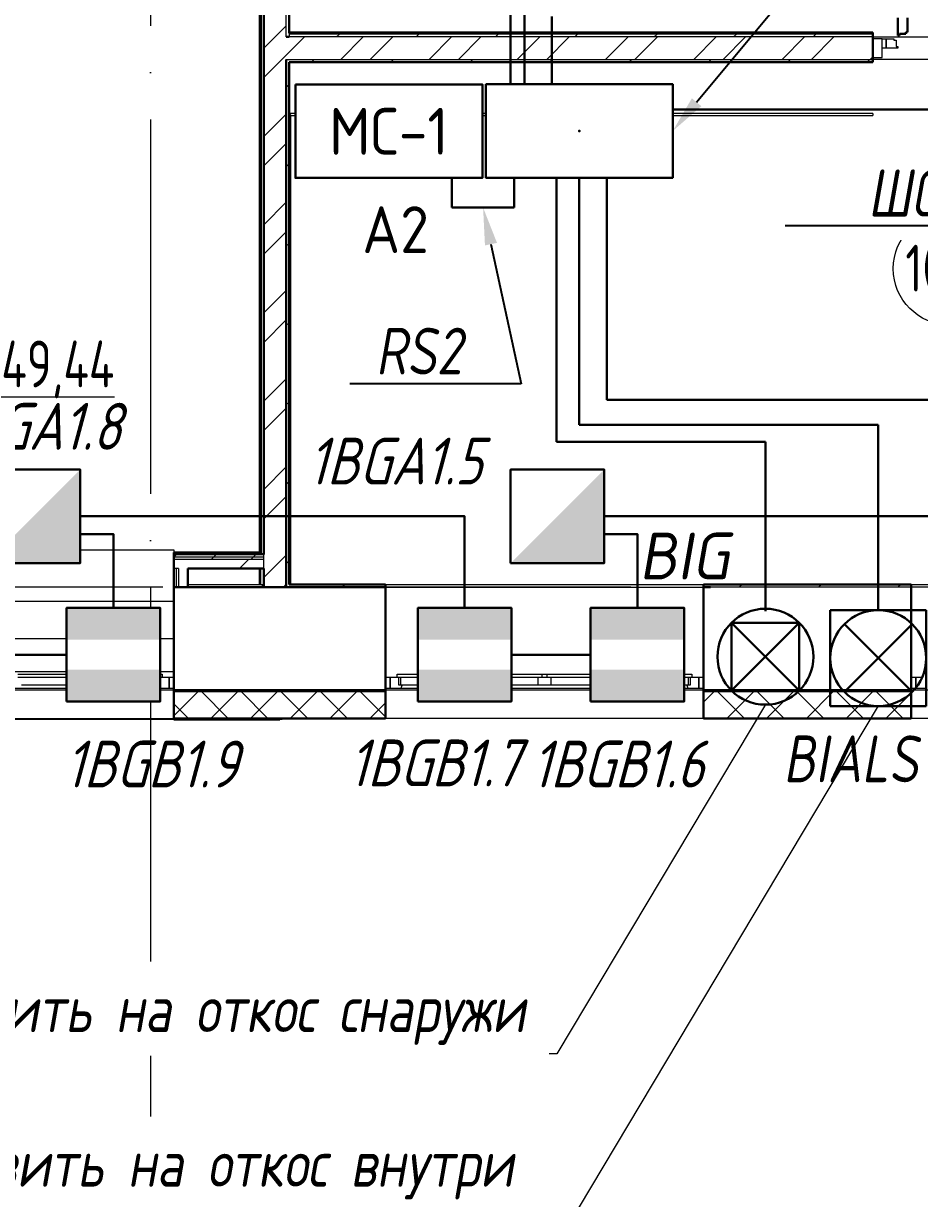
# Model space of a CAD drawing. Header units: millimetres. Extents: x -259793 to 1187961, y -549744 to 43070.
# Drawn here: x -41335 to -36547, y -23410 to -17132 of the extents above; entities that cross this region are included whole.
import ezdxf
from ezdxf import colors
from ezdxf.entities.mleader import LeaderData, LeaderLine
from ezdxf.enums import TextEntityAlignment as Align
from ezdxf.math import Vec2, Vec3

# ---------------------------------------------------------------- set-up
doc = ezdxf.new("R2010")
doc.units = ezdxf.units.MM
doc.linetypes.add('ADSK_Линия сетки', pattern=[25, 20, -2.5, 0, -2.5])
doc.linetypes.add('штриховаяX2', pattern=[1.5, 1, -0.5])
for name, color, linetype, lineweight in [('_ Окна', 7, 'Continuous', 9), ('RC-Выноски', 7, 'Continuous', 0), ('RC-Извещатели_охранные', 5, 'Continuous', 30), ('RC-Линии_связи-Адресные', 5, 'Continuous', 30), ('RC-Линии_связи-Шлейфы_сигнальные', 5, 'штриховаяX2', 30), ('RC-Оповещение_световое', 7, 'Continuous', 30), ('RC-Прочее_оборудование', 5, 'Continuous', 30), ('Витраж', 7, 'Continuous', 9), ('Двери', 252, 'Continuous', 9), ('лс', 5, 'Continuous', 30), ('Марки помещений', 252, 'Continuous', 20), ('Ограждение', 252, 'Continuous', 9), ('Окна', 252, 'Continuous', 9), ('Оси', 252, 'Continuous', 9), ('Стены внутренние', 7, 'Continuous', 18), ('Стены наружные', 7, 'Continuous', 18), ('Стены штриховка', 7, 'Continuous', 9)]:
    doc.layers.add(name, color=color, linetype=linetype, lineweight=lineweight)
doc.layers.add('RC-Позиционные_обозначения', color=7, linetype='Continuous')
doc.layers.add('флажки', color=7, linetype='Continuous')
doc.layers.add('Двери открывание', color=7, linetype='Continuous', lineweight=9, true_color=0xc0c0c0)
doc.styles.add('GOST Common_3', font='', dxfattribs={"height": 3.5})
doc.styles.add('ISOCPEUR', font='isocpeur.ttf', dxfattribs={"width": 0.9, "height": 350})
doc.styles.add('RubezhCAD', font='', dxfattribs={"oblique": 10})
doc.styles.get("Standard").update_dxf_attribs({"font": ''})
doc.styles.get('GOST Common_3').set_extended_font_data('GOST 2.304 type A')
doc.styles.get('RubezhCAD').set_extended_font_data('GOST type A')
doc.styles.get('Standard').set_extended_font_data('GOST type B')

# ---------------------------------------------------------------- blocks, each defined once
blk = doc.blocks.new('RC-UGO-IOZ-02')
at = {"layer": 'RC-Извещатели_охранные'}
blk.add_attdef('PSTN', text='', height=2.5, dxfattribs=at).set_placement((0.977, 2.603), align=Align.BOTTOM_LEFT)
blk.add_wipeout([(2.5, -2.5), (2.5, 2.5), (-2.5, 2.5), (-2.5, -2.5)]).dxf.layer = 'RC-Извещатели_охранные'
blk.add_wipeout([(-2.5, -2.5), (-2.5, 2.5), (2.5, 2.5), (2.5, -2.5)]).dxf.layer = 'RC-Извещатели_охранные'
h = blk.add_hatch(color=256, dxfattribs=at)
h.dxf.hatch_style = 1
h.paths.add_polyline_path([(2.5, -2.5), (2.5, 2.5), (0, 0), (-2.5, -2.5)])
blk.add_lwpolyline([(-2.5, -2.5), (2.5, -2.5), (2.5, 2.5), (-2.5, 2.5)], close=True, dxfattribs=at)
blk = doc.blocks.new('RC-UGO-IOM-02')
at = {"layer": 'RC-Извещатели_охранные'}
blk.add_point((0, 0), dxfattribs=at)
blk.add_attdef('PSTN', text='', height=2.5, dxfattribs=at).set_placement((0.977, 2.603), align=Align.BOTTOM_LEFT)
blk.add_wipeout([(2.5, -2.5), (2.5, 2.5), (-2.5, 2.5), (-2.5, -2.5)]).dxf.layer = 'RC-Извещатели_охранные'
blk.add_wipeout([(-2.5, -2.5), (-2.5, 2.5), (2.5, 2.5), (2.5, -2.5)]).dxf.layer = 'RC-Извещатели_охранные'
h = blk.add_hatch(color=256, dxfattribs=at)
h.dxf.hatch_style = 1
h.paths.add_polyline_path([(2.5, 0.8), (2.5, 2.506), (-2.5, 2.499), (-2.5, 0.8)])
h = blk.add_hatch(color=256, dxfattribs=at)
h.dxf.hatch_style = 1
h.paths.add_polyline_path([(2.5, -2.5), (2.5, -0.794), (-2.5, -0.801), (-2.5, -2.5)])
blk.add_lwpolyline([(-2.5, -2.5), (2.5, -2.5), (2.5, 2.5), (-2.5, 2.5)], close=True, dxfattribs=at)
blk = doc.blocks.new('RC-UGO-UNIT-01')
blk.add_wipeout([(4.993, -2.499), (4.993, 2.499), (-4.987, 2.499), (-4.993, -2.499)])
blk.add_wipeout([(-4.993, -2.499), (-4.993, 2.499), (4.993, 2.499), (4.993, -2.499)])
blk.add_lwpolyline([(-4.993, 2.499), (4.993, 2.499), (4.993, -2.499), (-4.993, -2.499), (-4.993, 2.499)], close=True)
blk.add_lwpolyline([(-4.993, 2.499), (-4.987, 2.499)])
blk.add_lwpolyline([(-4.993, 2.499), (-4.987, 2.499)])
blk.add_point((0, 0))
blk = doc.blocks.new('RC-UGO-OS-10')
at = {"layer": 'RC-Оповещение_световое', "color": 3, "transparency": 33554687}
for p, q in [((-2.562, 2.562), (2.561, 2.562)), ((-2.562, 2.562), (-2.562, -2.562)), ((2.561, 2.562), (2.561, -2.562)), ((-1.812, 1.812), (1.811, -1.812)), ((-1.812, -1.812), (1.811, 1.811)), ((-2.562, -2.562), (2.561, -2.562))]:
    blk.add_line(p, q, dxfattribs=at)
blk.add_circle((0, 0), 2.562, dxfattribs=at)
at = {"layer": 'RC-Оповещение_световое', "transparency": 33554687}
blk.add_attdef('PSTN', text='', height=2.5, dxfattribs=at).set_placement((0.862, 2.394), align=Align.BOTTOM_LEFT)
blk = doc.blocks.new('биг-09')
at = {"layer": 'RC-Оповещение_световое', "color": 1, "transparency": 33554687}
for p, q in [((-181.2, -181.2), (181.1, 181.1)), ((-181.1, 181.2), (181.1, -181.2))]:
    blk.add_line(p, q, dxfattribs=at)
blk.add_lwpolyline([(-181.1, 181.2), (181.1, 181.2), (181.1, -181.2), (-181.1, -181.2)], close=True, dxfattribs=at)
blk.add_circle((0, 0), 256.2, dxfattribs=at)
blk = doc.blocks.new('1 этаж')
at = {"layer": 'Ограждение', "true_color": 0x636466}
h = blk.add_hatch(dxfattribs=at)
h.set_pattern_fill('FP_25', color=251, style=0, pattern_type=2)
h.set_pattern_definition([(0, (-32119.8, 96), (0, 600), []), (90, (-32119.8, 96), (-600, 4e-14), [])])
h.paths.add_polyline_path([(-39500.4, -17183.7), (-36795.8, -17183.7), (-36795.8, -17178.7), (-39915.8, -17178.7), (-39915.8, -17183.7), (-39910.8, -17183.7)])
at = {"layer": 'Стены наружные', "lineweight": 9, "true_color": 0x636466}
h = blk.add_hatch(dxfattribs=at)
h.set_pattern_fill('FP_41', color=251, style=0, pattern_type=2)
h.set_pattern_definition([(180, (-32119.82, 96), (-1e-14, -100), [])])
h.paths.add_polyline_path([(-66005.8, -20703.7), (-64730.8, -20703.7), (-64730.8, -20693.7), (-66005.8, -20693.7)])
h.paths.add_polyline_path([(2117.4, -20703.7), (2694.2, -20703.7), (2694.2, -20693.7), (1409.2, -20693.7), (1409.2, -20703.7)])
h.paths.add_polyline_path([(-63030.8, -20703.7), (-61880.8, -20703.7), (-61880.8, -20693.7), (-63030.8, -20693.7)])
h.paths.add_polyline_path([(-752.8, -20703.7), (-290.8, -20703.7), (-290.8, -20693.7), (-1390.8, -20693.7), (-1390.8, -20703.7)])
h.paths.add_polyline_path([(-60180.8, -20703.7), (-59050.8, -20703.7), (-59050.8, -20693.7), (-60180.8, -20693.7)])
h.paths.add_polyline_path([(-3623, -20703.7), (-3090.8, -20703.7), (-3090.8, -20693.7), (-4165.8, -20693.7), (-4165.8, -20703.7)])
h.paths.add_polyline_path([(-57350.8, -20703.7), (-56240.8, -20703.7), (-56240.8, -20693.7), (-57350.8, -20693.7)])
h.paths.add_polyline_path([(-5865.8, -20703.7), (-5865.8, -20693.7), (-6960.8, -20693.7), (-6960.8, -20703.7), (-6493.2, -20703.7)])
h.paths.add_polyline_path([(-54540.8, -20703.7), (-53450.8, -20703.7), (-53450.8, -20693.7), (-54540.8, -20693.7)])
h.paths.add_polyline_path([(-8660.8, -20703.7), (-8660.8, -20693.7), (-9765.8, -20693.7), (-9765.8, -20703.7), (-9363.4, -20703.7)])
h.paths.add_polyline_path([(-51750.8, -20703.7), (-50620.8, -20703.7), (-50620.8, -20693.7), (-51750.8, -20693.7)])
h.paths.add_polyline_path([(-11516, -20703.7), (-11465.8, -20703.7), (-11465.8, -20693.7), (-12545.8, -20693.7), (-12545.8, -20703.7), (-12233.6, -20703.7)])
h.paths.add_polyline_path([(-48920.8, -20703.7), (-47800.8, -20703.7), (-47800.8, -20693.7), (-48920.8, -20693.7)])
h.paths.add_polyline_path([(-14245.8, -20703.7), (-14245.8, -20693.7), (-15320.8, -20693.7), (-15320.8, -20703.7), (-14386.2, -20703.7)])
h.paths.add_polyline_path([(-46100.8, -20703.7), (-45030.8, -20703.7), (-45030.8, -20693.7), (-46100.8, -20693.7)])
h.paths.add_polyline_path([(-17256.4, -20703.7), (-17020.8, -20703.7), (-17020.8, -20693.7), (-18120.8, -20693.7), (-18120.8, -20703.7), (-17974, -20703.7)])
h.paths.add_polyline_path([(-43330.8, -20703.7), (-42230.8, -20703.7), (-42230.8, -20693.7), (-43330.8, -20693.7)])
h.paths.add_polyline_path([(-19820.8, -20703.7), (-19820.8, -20693.7), (-20920.8, -20693.7), (-20920.8, -20703.7), (-20126.6, -20703.7)])
h.paths.add_polyline_path([(-40530.8, -20703.7), (-39400.8, -20703.7), (-39400.8, -20693.7), (-40530.8, -20693.7)])
h.paths.add_polyline_path([(-22620.8, -20703.7), (-22620.8, -20693.7), (-23700.8, -20693.7), (-23700.8, -20703.7), (-22996.8, -20703.7)])
h.paths.add_polyline_path([(-25867, -20703.7), (-25400.8, -20703.7), (-25400.8, -20693.7), (-26500.8, -20693.7), (-26500.8, -20703.7), (-26498.8, -20703.7)])
h.paths.add_polyline_path([(-37700.8, -20703.7), (-36590.8, -20703.7), (-36590.8, -20693.7), (-37700.8, -20693.7)])
h.paths.add_polyline_path([(-28202.8, -20703.7), (-28200.8, -20703.7), (-28200.8, -20693.7), (-29240.8, -20693.7), (-29239.8, -20703.7), (-28378.4, -20703.7)])
h.paths.add_polyline_path([(-34890.8, -20703.7), (-33780.8, -20703.7), (-33780.8, -20693.7), (-34890.8, -20693.7)])
h.paths.add_polyline_path([(-30940.8, -20703.7), (-30940.8, -20693.7), (-32080.8, -20693.7), (-32079.8, -20703.7), (-31090.8, -20703.7)])
at = {"layer": '_ Окна', "color": 251, "lineweight": 18, "true_color": 0x636466}
for p, q in [((-40601.8, -20625.7), (-40601.8, -20666.7)), ((-40555.8, -20625.7), (-40593.8, -20625.7)), ((-40555.8, -20683.7), (-40555.8, -20625.7)), ((-39337.8, -20625.7), (-39375.8, -20625.7)), ((-39375.8, -20625.7), (-39375.8, -20683.7)), ((-39329.8, -20666.7), (-39329.8, -20625.7)), ((-37771.8, -20625.7), (-37771.8, -20666.7)), ((-37725.8, -20625.7), (-37763.8, -20625.7)), ((-37725.8, -20683.7), (-37725.8, -20625.7)), ((-36527.8, -20625.7), (-36565.8, -20625.7)), ((-36565.8, -20625.7), (-36565.8, -20683.7)), ((-40619.8, -20666.7), (-40615.2, -20683.7)), ((-40615.2, -20683.7), (-40555.8, -20683.7)), ((-40601.8, -20666.7), (-40613.8, -20666.7)), ((-39375.8, -20683.7), (-39316.4, -20683.7)), ((-39317.8, -20666.7), (-39329.8, -20666.7)), ((-39316.4, -20683.7), (-39311.8, -20666.7)), ((-37789.8, -20666.7), (-37785.2, -20683.7)), ((-37785.2, -20683.7), (-37725.8, -20683.7)), ((-37771.8, -20666.7), (-37783.8, -20666.7)), ((-36565.8, -20683.7), (-36506.4, -20683.7))]:
    blk.add_line(p, q, dxfattribs=at)
at = {"layer": '_ Окна', "color": 251, "true_color": 0x636466}
for p, q in [((-40530.8, -20625.7), (-40555.8, -20625.7)), ((-40555.8, -20625.7), (-40555.8, -20683.7)), ((-39375.8, -20625.7), (-39400.8, -20625.7)), ((-39375.8, -20683.7), (-39375.8, -20625.7)), ((-37700.8, -20625.7), (-37725.8, -20625.7)), ((-37725.8, -20625.7), (-37725.8, -20683.7)), ((-36565.8, -20625.7), (-36590.8, -20625.7)), ((-36565.8, -20683.7), (-36565.8, -20625.7)), ((-40555.8, -20683.7), (-40530.8, -20683.7)), ((-39400.8, -20683.7), (-39375.8, -20683.7)), ((-37725.8, -20683.7), (-37700.8, -20683.7)), ((-36590.8, -20683.7), (-36565.8, -20683.7))]:
    blk.add_line(p, q, dxfattribs=at)
at = {"layer": 'Витраж', "color": 251, "lineweight": 18, "true_color": 0x636466, "extrusion": (0, 0, -1)}
for p, q in [((-36745.8, -17213.7), (-36795.8, -17213.7)), ((-36795.8, -17213.7), (-36795.8, -17313.7)), ((-36745.8, -17313.7), (-36745.8, -17263.7)), ((-36795.8, -17313.7), (-36745.8, -17313.7))]:
    blk.add_line(p, q, dxfattribs=at)
at = {"layer": 'Двери', "color": 251, "lineweight": 30, "true_color": 0x636466}
for p, q in [((-36661.8, -17195.7), (-36661.8, -17101.7)), ((-36611.8, -17101.7), (-36611.8, -17177.7)), ((-36653.8, -17195.7), (-36661.8, -17195.7)), ((-36653.8, -17186.7), (-36653.8, -17195.7)), ((-36619.8, -17186.7), (-36653.8, -17186.7)), ((-36619.8, -17177.7), (-36619.8, -17186.7)), ((-36611.8, -17177.7), (-36619.8, -17177.7))]:
    blk.add_line(p, q, dxfattribs=at)
at = {"layer": 'Двери', "color": 251, "true_color": 0x636466}
for p, q in [((-36745.8, -17213.7), (-36725.8, -17213.7)), ((-36745.8, -17263.7), (-36745.8, -17213.7)), ((-36725.8, -17263.7), (-36745.8, -17263.7)), ((-36725.8, -17213.7), (-36725.8, -17263.7)), ((-36725.8, -17213.7), (-36684.8, -17213.7)), ((-36725.8, -17263.7), (-36725.8, -17213.7)), ((-36661.8, -17263.7), (-36725.8, -17263.7)), ((-36684.8, -17213.7), (-36684.8, -17221.7)), ((-36684.8, -17221.7), (-36670.8, -17221.7)), ((-36670.8, -17221.7), (-36670.8, -17255.7)), ((-36670.8, -17255.7), (-36661.8, -17255.7)), ((-36661.8, -17255.7), (-36661.8, -17263.7))]:
    blk.add_line(p, q, dxfattribs=at)
at = {"layer": 'Двери открывание', "color": 251, "true_color": 0x636466}
blk.add_arc((-36679.8, -17195.7), 998, 0, 88.96655, dxfattribs=at)
at = {"layer": 'Марки помещений', "color": 251, "true_color": 0x636466}
blk.add_circle((-36387.1, -18441.9), 300, dxfattribs=at)
at = {"layer": 'Ограждение', "color": 251, "true_color": 0x636466}
for p, q in [((-40075.8, -15478.7), (-40075.8, -19958.8)), ((-36795.8, -17178.7), (-39915.8, -17178.7)), ((-36795.8, -17178.7), (-36795.8, -17183.7)), ((-36795.8, -17613.7), (-39915.8, -17613.7)), ((-39915.8, -17613.7), (-39905.8, -17623.7)), ((-39905.8, -17623.7), (-36795.8, -17623.7)), ((-39905.8, -20128.7), (-39905.8, -17623.7)), ((-36795.8, -17613.7), (-36795.8, -17623.7)), ((-42230.8, -19943.7), (-40530.8, -19943.7)), ((-40530.8, -19943.7), (-40530.8, -19958.7)), ((-40075.8, -20043.7), (-40075.8, -20128.7)), ((-40065.8, -20128.7), (-40065.8, -20043.7)), ((-42230.8, -20218.7), (-40530.8, -20218.7)), ((-42230.8, -20418.7), (-40530.8, -20418.7)), ((-42230.8, -20593.7), (-40530.8, -20593.7))]:
    blk.add_line(p, q, dxfattribs=at)
at = {"layer": 'Окна', "color": 251, "true_color": 0x636466}
for p, q in [((-41365.8, -20608.7), (-40593.8, -20608.7)), ((-40593.8, -20625.7), (-41365.8, -20625.7)), ((-40613.8, -20625.7), (-40613.8, -20666.7)), ((-40593.8, -20608.7), (-40593.8, -20625.7)), ((-39337.8, -20608.7), (-38565.8, -20608.7)), ((-39337.8, -20625.7), (-39337.8, -20608.7)), ((-38565.8, -20625.7), (-39337.8, -20625.7)), ((-39317.8, -20666.7), (-39317.8, -20625.7)), ((-38585.8, -20625.7), (-38585.8, -20666.7)), ((-38565.8, -20608.7), (-38535.8, -20608.7)), ((-38565.8, -20608.7), (-38565.8, -20625.7)), ((-38535.8, -20625.7), (-38565.8, -20625.7)), ((-38535.8, -20608.7), (-37763.8, -20608.7)), ((-38535.8, -20625.7), (-38535.8, -20608.7)), ((-37763.8, -20625.7), (-38535.8, -20625.7)), ((-38515.8, -20666.7), (-38515.8, -20625.7)), ((-37783.8, -20625.7), (-37783.8, -20666.7)), ((-37763.8, -20608.7), (-37763.8, -20625.7)), ((-42146.4, -20683.7), (-40615.2, -20683.7)), ((-40613.8, -20666.7), (-41345.8, -20666.7)), ((-38585.8, -20666.7), (-39317.8, -20666.7)), ((-39316.4, -20683.7), (-37785.2, -20683.7)), ((-38515.8, -20666.7), (-38585.8, -20666.7)), ((-37783.8, -20666.7), (-38515.8, -20666.7))]:
    blk.add_line(p, q, dxfattribs=at)
at = {"layer": 'Оси', "color": 251, "linetype": 'ADSK_Линия сетки', "ltscale": 100, "true_color": 0x636466}
for p, q in [((-40655.8, -2643.7), (-40655.8, -33769.9)), ((4411.5, -20143.7), (-72528.1, -20143.7))]:
    blk.add_line(p, q, dxfattribs=at)
at = {"layer": 'Стены внутренние', "color": 251, "lineweight": 30, "true_color": 0x636466}
for p, q in [((-40530.8, -20143.7), (-40530.8, -20693.7)), ((-40050.8, -20143.7), (-40455.8, -20143.7)), ((-39400.8, -20693.7), (-39400.8, -20143.7)), ((-37663.3, -20143.7), (-37700.8, -20143.7)), ((-37700.8, -20143.7), (-37700.8, -20693.7)), ((-36590.8, -20693.7), (-36590.8, -20143.7)), ((-40530.8, -20693.7), (-39400.8, -20693.7)), ((-40530.8, -20703.7), (-40530.8, -20845.7)), ((-39400.8, -20845.7), (-39400.8, -20703.7)), ((-37700.8, -20693.7), (-36590.8, -20693.7)), ((-37700.8, -20703.7), (-37700.8, -20845.7)), ((-36590.8, -20845.7), (-36590.8, -20703.7)), ((-40530.8, -20845.7), (-39400.8, -20845.7)), ((-37700.8, -20845.7), (-36590.8, -20845.7))]:
    blk.add_line(p, q, dxfattribs=at)
at = {"layer": 'Стены внутренние', "color": 251, "true_color": 0x636466}
for p, q in [((-39400.8, -20143.7), (-37700.8, -20143.7)), ((-36590.8, -20143.7), (-37663.3, -20143.7)), ((-40530.8, -20693.7), (-42230.8, -20693.7)), ((-37700.8, -20693.7), (-39400.8, -20693.7)), ((-34890.8, -20693.7), (-36590.8, -20693.7)), ((-37700.8, -20845.7), (-39400.8, -20845.7)), ((-34890.8, -20845.7), (-36590.8, -20845.7))]:
    blk.add_line(p, q, dxfattribs=at)
at = {"layer": 'Стены внутренние', "color": 251, "linetype": 'Continuous', "lineweight": 9, "true_color": 0x636466}
for p, q in [((-40528.8, -20828.8), (-40403.8, -20703.7)), ((-40242.2, -20843.7), (-40382.2, -20703.7)), ((-40331.6, -20843.7), (-40191.6, -20703.7)), ((-40030.1, -20843.7), (-40170.1, -20703.7)), ((-40119.5, -20843.7), (-39979.5, -20703.7)), ((-39817.9, -20843.7), (-39957.9, -20703.7)), ((-39907.4, -20843.7), (-39767.4, -20703.7)), ((-39605.8, -20843.7), (-39745.8, -20703.7)), ((-39695.2, -20843.7), (-39555.2, -20703.7)), ((-39402.8, -20834.6), (-39533.7, -20703.7)), ((-37700.8, -20758.5), (-37646, -20703.7)), ((-37484.5, -20843.7), (-37624.5, -20703.7)), ((-37573.9, -20843.7), (-37433.9, -20703.7)), ((-37272.3, -20843.7), (-37412.3, -20703.7)), ((-37361.8, -20843.7), (-37221.8, -20703.7)), ((-37060.2, -20843.7), (-37200.2, -20703.7)), ((-37149.7, -20843.7), (-37009.7, -20703.7)), ((-36848.1, -20843.7), (-36988.1, -20703.7)), ((-36937.5, -20843.7), (-36797.5, -20703.7)), ((-36635.9, -20843.7), (-36775.9, -20703.7)), ((-36725.4, -20843.7), (-36592.8, -20711.1)), ((-40454.3, -20843.7), (-40530.8, -20767.2)), ((-39483.1, -20843.7), (-39400.8, -20761.4)), ((-40530.8, -20833.6), (-40528.8, -20833.6)), ((-40495.3, -20845.7), (-40496.4, -20843.7)), ((-39908.7, -20845.7), (-39909.8, -20843.7)), ((-37696.6, -20843.7), (-37700.8, -20839.5)), ((-37093.1, -20845.7), (-37094.2, -20843.7))]:
    blk.add_line(p, q, dxfattribs=at)
at = {"layer": 'Стены наружные', "color": 251, "lineweight": 30, "true_color": 0x636466}
for p, q in [((-39915.8, -17183.7), (-39915.8, -13823.7)), ((-40050.8, -14513.7), (-40050.8, -19968.7)), ((-40070.8, -15203.7), (-40070.8, -19958.7)), ((-40065.8, -15203.7), (-40065.8, -19963.7)), ((-36795.8, -17183.7), (-39915.8, -17183.7)), ((-36795.8, -17338.7), (-36795.8, -17183.7)), ((-39915.8, -17203.7), (-39930.8, -17203.7)), ((-39930.8, -20143.7), (-39930.8, -17323.7)), ((-39915.8, -17338.7), (-36795.8, -17338.7)), ((-39915.8, -20128.7), (-39915.8, -17338.7)), ((-40530.8, -19958.7), (-40530.8, -20143.7)), ((-40070.8, -19958.7), (-40530.8, -19958.7)), ((-40455.8, -20043.7), (-40050.8, -20043.7)), ((-40455.8, -20143.7), (-40455.8, -20043.7)), ((-40050.8, -20043.7), (-40050.8, -20143.7)), ((-40530.8, -20143.7), (-40455.8, -20143.7)), ((-40050.8, -20143.7), (-39400.8, -20143.7)), ((-39400.8, -20128.7), (-39915.8, -20128.7)), ((-39400.8, -20143.7), (-39400.8, -20128.7)), ((-36590.8, -20128.7), (-37700.8, -20128.7)), ((-37700.8, -20128.7), (-37700.8, -20143.7)), ((-36590.8, -20143.7), (-36590.8, -20128.7)), ((-39400.8, -20693.7), (-40530.8, -20693.7)), ((-40530.8, -20693.7), (-40530.8, -20703.7)), ((-39400.8, -20703.7), (-39400.8, -20693.7)), ((-36590.8, -20693.7), (-37700.8, -20693.7)), ((-37700.8, -20693.7), (-37700.8, -20703.7)), ((-36590.8, -20703.7), (-36590.8, -20693.7)), ((-40530.8, -20845.7), (-40530.8, -20850.7)), ((-40530.8, -20850.7), (-39965.8, -20850.7)), ((-39965.8, -20850.7), (-39965.8, -20845.7))]:
    blk.add_line(p, q, dxfattribs=at)
at = {"layer": 'Стены наружные', "color": 251, "linetype": 'Continuous', "lineweight": 9, "true_color": 0x636466}
for p, q in [((-40070.8, -17188.8), (-40065.8, -17183.8)), ((-40050.3, -17263.7), (-39930.8, -17144.2)), ((-39858.6, -17188.7), (-39853.6, -17183.7)), ((-39787.9, -17188.7), (-39782.9, -17183.7)), ((-39717.2, -17188.7), (-39712.2, -17183.7)), ((-39661.5, -17203.7), (-39646.5, -17188.7)), ((-39646.5, -17188.7), (-39641.5, -17183.7)), ((-39575.8, -17188.7), (-39570.8, -17183.7)), ((-39505.1, -17188.7), (-39500.1, -17183.7)), ((-39434.3, -17188.7), (-39429.3, -17183.7)), ((-39363.6, -17188.7), (-39358.6, -17183.7)), ((-39292.9, -17188.7), (-39287.9, -17183.7)), ((-39237.2, -17203.7), (-39222.2, -17188.7)), ((-39222.2, -17188.7), (-39217.2, -17183.7)), ((-39151.5, -17188.7), (-39146.5, -17183.7)), ((-39080.8, -17188.7), (-39075.8, -17183.7)), ((-39010.1, -17188.7), (-39005.1, -17183.7)), ((-38939.4, -17188.7), (-38934.4, -17183.7)), ((-38868.7, -17188.7), (-38863.7, -17183.7)), ((-38813, -17203.7), (-38798, -17188.7)), ((-38798, -17188.7), (-38793, -17183.7)), ((-38727.2, -17188.7), (-38722.2, -17183.7)), ((-38656.5, -17188.7), (-38651.5, -17183.7)), ((-38585.8, -17188.7), (-38580.8, -17183.7)), ((-38515.1, -17188.7), (-38510.1, -17183.7)), ((-38444.4, -17188.7), (-38439.4, -17183.7)), ((-38388.7, -17203.7), (-38373.7, -17188.7)), ((-38373.7, -17188.7), (-38368.7, -17183.7)), ((-38303, -17188.7), (-38298, -17183.7)), ((-38232.3, -17188.7), (-38227.3, -17183.7)), ((-38161.6, -17188.7), (-38156.6, -17183.7)), ((-38090.8, -17188.7), (-38085.8, -17183.7)), ((-38020.1, -17188.7), (-38015.1, -17183.7)), ((-37964.4, -17203.7), (-37949.4, -17188.7)), ((-37949.4, -17188.7), (-37944.4, -17183.7)), ((-37878.7, -17188.7), (-37873.7, -17183.7)), ((-37808, -17188.7), (-37803, -17183.7)), ((-37737.3, -17188.7), (-37732.3, -17183.7)), ((-37666.6, -17188.7), (-37661.6, -17183.7)), ((-37595.9, -17188.7), (-37590.9, -17183.7)), ((-37540.2, -17203.7), (-37525.2, -17188.7)), ((-37525.2, -17188.7), (-37520.2, -17183.7)), ((-37454.5, -17188.7), (-37449.5, -17183.7)), ((-37383.7, -17188.7), (-37378.7, -17183.7)), ((-37313, -17188.7), (-37308, -17183.7)), ((-37242.3, -17188.7), (-37237.3, -17183.7)), ((-37171.6, -17188.7), (-37166.6, -17183.7)), ((-37115.9, -17203.7), (-37100.9, -17188.7)), ((-37100.9, -17188.7), (-37095.9, -17183.7)), ((-37030.2, -17188.7), (-37025.2, -17183.7)), ((-36959.5, -17188.7), (-36954.5, -17183.7)), ((-36888.8, -17188.7), (-36883.8, -17183.7)), ((-36818.1, -17188.7), (-36813.1, -17183.7)), ((-40070.8, -17259.5), (-40065.8, -17254.5)), ((-40050.8, -17264.2), (-40050.3, -17263.7)), ((-39930.8, -17301.4), (-39833.1, -17203.7)), ((-39638.8, -17323.7), (-39518.8, -17203.7)), ((-39481.7, -17323.7), (-39361.7, -17203.7)), ((-39167.4, -17323.7), (-39047.4, -17203.7)), ((-39010.2, -17323.7), (-38890.2, -17203.7)), ((-38695.9, -17323.7), (-38575.9, -17203.7)), ((-38538.7, -17323.7), (-38418.7, -17203.7)), ((-38224.4, -17323.7), (-38104.4, -17203.7)), ((-38067.3, -17323.7), (-37947.3, -17203.7)), ((-37753, -17323.7), (-37633, -17203.7)), ((-37595.8, -17323.7), (-37475.8, -17203.7)), ((-37281.5, -17323.7), (-37161.5, -17203.7)), ((-37124.4, -17323.7), (-37004.4, -17203.7)), ((-40070.8, -17330.2), (-40065.8, -17325.2)), ((-40050.8, -17421.4), (-39930.8, -17301.4)), ((-39796.5, -17338.7), (-39781.5, -17323.7)), ((-39372.2, -17338.7), (-39357.2, -17323.7)), ((-38948, -17338.7), (-38933, -17323.7)), ((-38523.7, -17338.7), (-38508.7, -17323.7)), ((-38099.4, -17338.7), (-38084.4, -17323.7)), ((-37675.2, -17338.7), (-37660.2, -17323.7)), ((-37250.9, -17338.7), (-37235.9, -17323.7)), ((-36826.6, -17338.7), (-36811.6, -17323.7)), ((-36810, -17323.7), (-36795.8, -17309.5)), ((-40070.8, -17400.9), (-40065.8, -17395.9)), ((-40070.8, -17471.6), (-40065.8, -17466.6)), ((-39930.8, -17473.1), (-39915.8, -17458.1)), ((-40070.8, -17542.3), (-40065.8, -17537.3)), ((-40070.8, -17613.1), (-40065.8, -17608.1)), ((-40050.8, -17735.7), (-39930.8, -17615.7)), ((-40070.8, -17683.8), (-40065.8, -17678.8)), ((-40070.8, -17754.5), (-40065.8, -17749.5)), ((-40070.8, -17825.2), (-40065.8, -17820.2)), ((-40050.8, -17892.9), (-39930.8, -17772.9)), ((-40070.8, -17895.9), (-40065.8, -17890.9)), ((-39930.8, -17897.3), (-39915.8, -17882.3)), ((-40070.8, -17966.6), (-40065.8, -17961.6)), ((-40070.8, -18037.3), (-40065.8, -18032.3)), ((-40070.8, -18108), (-40065.8, -18103)), ((-40050.8, -18207.2), (-39930.8, -18087.2)), ((-40070.8, -18178.7), (-40065.8, -18173.7)), ((-40070.8, -18249.4), (-40065.8, -18244.4)), ((-40050.8, -18364.3), (-39930.8, -18244.3)), ((-40070.8, -18320.2), (-40065.8, -18315.2)), ((-39930.8, -18321.6), (-39915.8, -18306.6)), ((-40070.8, -18390.9), (-40065.8, -18385.9)), ((-40070.8, -18461.6), (-40065.8, -18456.6)), ((-40070.8, -18532.3), (-40065.8, -18527.3)), ((-40050.8, -18678.6), (-39930.8, -18558.6)), ((-40070.8, -18603), (-40065.8, -18598)), ((-40070.8, -18673.7), (-40065.8, -18668.7)), ((-40070.8, -18744.4), (-40065.8, -18739.4)), ((-40050.8, -18835.8), (-39930.8, -18715.8)), ((-39930.8, -18745.8), (-39915.8, -18730.8)), ((-40070.8, -18815.1), (-40065.8, -18810.1)), ((-40070.8, -18885.8), (-40065.8, -18880.8)), ((-40070.8, -18956.6), (-40065.8, -18951.6)), ((-40070.8, -19027.3), (-40065.8, -19022.3)), ((-40050.8, -19150.1), (-39930.8, -19030.1)), ((-40070.8, -19098), (-40065.8, -19093)), ((-40070.8, -19168.7), (-40065.8, -19163.7)), ((-40050.8, -19307.3), (-39930.8, -19187.3)), ((-39930.8, -19170.1), (-39915.8, -19155.1)), ((-40070.8, -19239.4), (-40065.8, -19234.4)), ((-40070.8, -19310.1), (-40065.8, -19305.1)), ((-40070.8, -19380.8), (-40065.8, -19375.8)), ((-40070.8, -19451.5), (-40065.8, -19446.5)), ((-40070.8, -19522.2), (-40065.8, -19517.2)), ((-40050.8, -19621.6), (-39930.8, -19501.6)), ((-40070.8, -19592.9), (-40065.8, -19587.9)), ((-39930.8, -19594.4), (-39915.8, -19579.4)), ((-40070.8, -19663.7), (-40065.8, -19658.7)), ((-40050.8, -19778.7), (-39930.8, -19658.7)), ((-40070.8, -19734.4), (-40065.8, -19729.4)), ((-40070.8, -19805.1), (-40065.8, -19800.1)), ((-40070.8, -19875.8), (-40065.8, -19870.8)), ((-40512.3, -19963.7), (-40507.3, -19958.7)), ((-40441.6, -19963.7), (-40436.6, -19958.7)), ((-40370.9, -19963.7), (-40365.9, -19958.7)), ((-40305.2, -19968.7), (-40300.2, -19963.7)), ((-40300.2, -19963.7), (-40295.2, -19958.7)), ((-40229.5, -19963.7), (-40224.5, -19958.7)), ((-40158.7, -19963.7), (-40153.7, -19958.7)), ((-40088, -19963.7), (-40083, -19958.7)), ((-40070.8, -19946.5), (-40065.8, -19941.5)), ((-40530.8, -19982.2), (-40529.8, -19981.2)), ((-40529.8, -19981.2), (-40517.3, -19968.7)), ((-40330.2, -19993.7), (-40317.7, -19981.2)), ((-40317.7, -19981.2), (-40305.2, -19968.7)), ((-40181.3, -20043.7), (-40131.3, -19993.7)), ((-40118, -19993.7), (-40105.5, -19981.2)), ((-40105.5, -19981.2), (-40093, -19968.7)), ((-40050.8, -20093), (-39930.8, -19973)), ((-39930.8, -20018.6), (-39915.8, -20003.6)), ((-39944.4, -20143.7), (-39930.8, -20130.2)), ((-39631.6, -20143.7), (-39616.6, -20128.7)), ((-37510.3, -20143.7), (-37495.3, -20128.7)), ((-37086, -20143.7), (-37071, -20128.7)), ((-36661.8, -20143.7), (-36646.8, -20128.7)), ((-40493.7, -20848.4), (-40495.3, -20845.7))]:
    blk.add_line(p, q, dxfattribs=at)
at = {"layer": 'Стены наружные', "color": 251, "true_color": 0x636466}
for p, q in [((-36795.8, -17203.7), (-35565.8, -17203.7)), ((-35565.8, -17323.7), (-36795.8, -17323.7)), ((-40455.8, -20128.7), (-40058.3, -20128.7)), ((-40058.3, -20143.7), (-40058.3, -20128.7)), ((-39400.8, -20128.7), (-37700.8, -20128.7)), ((-36590.8, -20128.7), (-34890.8, -20128.7)), ((-40530.8, -20850.7), (-42740.8, -20850.7)), ((-42230.8, -20845.7), (-40530.8, -20845.7)), ((-39951.9, -20850.7), (-39965.8, -20850.7)), ((-39951.9, -20850.7), (-39951.9, -20845.7))]:
    blk.add_line(p, q, dxfattribs=at)
at = {"layer": 'Стены штриховка', "color": 251, "true_color": 0x636466}
for p, q in [((-39930.8, -17203.7), (-39930.8, -13843.7)), ((-39915.8, -17183.7), (-39915.8, -17203.7)), ((-36795.8, -17188.7), (-39915.8, -17188.7)), ((-36795.8, -17203.7), (-39915.8, -17203.7)), ((-39930.8, -17323.7), (-36795.8, -17323.7)), ((-40530.8, -19963.7), (-40050.8, -19963.7)), ((-40530.8, -19968.7), (-40050.8, -19968.7)), ((-40530.8, -19981.2), (-40050.8, -19981.2)), ((-40530.8, -19993.7), (-40050.8, -19993.7)), ((-40050.8, -20043.7), (-40050.8, -19968.7)), ((-40505.8, -20043.7), (-40530.8, -20043.7)), ((-40518.3, -20043.7), (-40518.3, -20143.7)), ((-40505.8, -20043.7), (-40505.8, -20143.7)), ((-39400.8, -20703.7), (-40530.8, -20703.7)), ((-36590.8, -20703.7), (-37700.8, -20703.7)), ((-36592.8, -20703.7), (-36592.8, -20843.7)), ((-40528.8, -20769.7), (-40530.8, -20769.7)), ((-40528.8, -20769.7), (-40528.8, -20843.7)), ((-39400.8, -20769.7), (-39402.8, -20769.7)), ((-39402.8, -20843.7), (-39402.8, -20769.7)), ((-40528.8, -20843.7), (-39402.8, -20843.7)), ((-36592.8, -20843.7), (-37700.8, -20843.7))]:
    blk.add_line(p, q, dxfattribs=at)
at = {"layer": 'Марки помещений', "color": 251, "true_color": 0x636466, "style": 'GOST Common_3', "width": 0.9}
for s, p in [('103', (-36622, -18564.2)), ('%%U49,44', (-41453.4, -19076.1))]:
    blk.add_text(s, height=250, dxfattribs=at).set_placement(p)

msp = doc.modelspace()

# ---------------------------------------------------------------- linework, layer by layer
at = {"layer": 'RC-Выноски', "linetype": 'ByBlock', "lineweight": 5, "ltscale": 0.01}
msp.add_line((-38484.82383, -22637.06904), (-42577.50873, -22637.06904), dxfattribs=at)
at = {"layer": 'RC-Линии_связи-Адресные'}
for p, q in [((-38658.3775, -17456.65442), (-38658.3775, -11953.2253)), ((-38511.82169, -17456.65442), (-38511.82169, -17094.37768)), ((-38218.31178, -17956.51946), (-38218.31178, -19142.59707)), ((-38218.31178, -19142.59707), (-35103.91458, -19142.59707))]:
    msp.add_line(p, q, dxfattribs=at)
at = {"layer": 'RC-Линии_связи-Адресные', "color": 30, "true_color": 0xf26722}
for p in [(-38364.88935, -17956.51946), (-36767.2143, -19275.60415)]:
    msp.add_line(p, (-38364.88935, -19275.60415), dxfattribs=at)
at = {"layer": 'RC-Линии_связи-Шлейфы_сигнальные', "linetype": 'штриховаяX2', "ltscale": 2}
msp.add_line((-37865.6042, -17592.06501), (-34532.46108, -17592.06501), dxfattribs=at)
at = {"layer": 'лс'}
msp.add_lwpolyline([(-38731.6554, -17456.65442), (-38731.6554, -11884.07386), (-32190.16287, -11884.07386)], dxfattribs=at)

# ---------------------------------------------------------------- block references
msp.add_blockref('1 этаж', (0, 0))

# ---------------------------------------------------------------- texts
at = {"layer": 'RC-Оповещение_световое', "lineweight": 5, "transparency": 33554687, "oblique": 10}
msp.add_attdef('BIG', text='', height=250, dxfattribs=at).set_placement((-38044.5451, -20177.11343), align=Align.BOTTOM_LEFT)

# ---------------------------------------------------------------- next in the draw order: block references
at = {"layer": 'RC-Извещатели_охранные', "color": 1, "ltscale": 0.01}
ref = msp.add_blockref('RC-UGO-IOZ-02', (-41281.85253, -19765.17536), dxfattribs=dict(at, xscale=100, yscale=100, zscale=100))
ref.add_attrib('PSTN', '1BGA1.8', dxfattribs={"layer": 'RC-Позиционные_обозначения', "height": 250, "style": 'RubezhCAD', "oblique": 15}).set_placement((-41281.85253, -19484.44351), align=Align.BOTTOM_CENTER)
ref = msp.add_blockref('RC-UGO-IOZ-02', (-38481.85253, -19765.17536), dxfattribs=dict(at, xscale=100, yscale=100, zscale=100))
ref.add_attrib('PSTN', '1BGA1.5', dxfattribs={"layer": 'RC-Позиционные_обозначения', "height": 250, "style": 'RubezhCAD', "oblique": 15}).set_placement((-39348.8932, -19670.1531), align=Align.BOTTOM_CENTER)
ref = msp.add_blockref('RC-UGO-IOM-02', (-40854.26265, -20504.60048), dxfattribs=dict(at, xscale=100, yscale=100, zscale=100))
ref.add_attrib('PSTN', '1BGB1.9', dxfattribs={"layer": 'RC-Позиционные_обозначения', "height": 250, "style": 'RubezhCAD', "oblique": 15}).set_placement((-40652.18679, -21288.78482), align=Align.BOTTOM_CENTER)
ref = msp.add_blockref('RC-UGO-IOM-02', (-38977.46428, -20504.60048), dxfattribs=dict(at, xscale=100, yscale=100, zscale=100))
ref.add_attrib('PSTN', '1BGB1.7', dxfattribs={"layer": 'RC-Позиционные_обозначения', "height": 250, "style": 'RubezhCAD', "oblique": 15}).set_placement((-39139.51652, -21282.70235), align=Align.BOTTOM_CENTER)
ref = msp.add_blockref('RC-UGO-IOM-02', (-38054.26265, -20504.60048), dxfattribs=dict(at, xscale=100, yscale=100, zscale=100))
ref.add_attrib('PSTN', '1BGB1.6', dxfattribs={"layer": 'RC-Позиционные_обозначения', "height": 250, "style": 'RubezhCAD', "oblique": 15}).set_placement((-38159.36321, -21288.78482), align=Align.BOTTOM_CENTER)

# ---------------------------------------------------------------- next in the draw order: texts
at = {"layer": 'RC-Выноски', "lineweight": 5, "ltscale": 0.01, "char_height": 250, "attachment_point": 2, "style": 'RubezhCAD', "bg_fill": 2}
for s, insert in [('Установить на откос снаружи', (-40508.71445, -22271.40793)), ('Установить на откос внутри', (-40508.71445, -23097.30778))]:
    msp.add_mtext(s, dxfattribs=dict(at, insert=insert))

# ---------------------------------------------------------------- next in the draw order: leaders
at = {"layer": 'RC-Выноски', "ltscale": 0.01}
ml = msp.add_multileader_mtext('Standard', dxfattribs=at)
ml.set_content('ШС1.14', color=256, style='RubezhCAD')
ml.set_leader_properties()
ml.build(insert=Vec2(0, 0))
ml.multileader.update_dxf_attribs({"has_text_frame": 1, "text_left_attachment_type": 6, "text_right_attachment_type": 6, "dogleg_length": 2, "arrow_head_size": 400, "scale": 100})
ctx = ml.context
ctx.base_point, ctx.scale, ctx.char_height, ctx.arrow_head_size, ctx.landing_gap_size, ctx.plane_origin = Vec3(-36963.39589, -18213.40147), 100, 250, 400, 100, Vec3(-320643.50028, -63569.15344)
ctx.left_attachment, ctx.right_attachment, ctx.text_align_type = 6, 6, 2
notes = []
notes.append((ctx, [(1, (1, 1, 0), (-35889.23667, -18213.40147), (-1, 0), 53.6743, [(0, [(-34532.27532, -18213.40147)], 0, [])])]))
ctx.mtext.insert, ctx.mtext.alignment, ctx.mtext.flow_direction = Vec3(-36042.91098, -17913.40147), 3, 5
ctx.mtext.has_bg_fill, ctx.mtext.bg_color, ctx.mtext.bg_scale_factor, ctx.mtext.bg_transparency, ctx.mtext.use_window_bg_color = 1, -1027028792, 1.5, 0, 1
for ctx, leaders in notes:
    for number, flags, end, landing, length, lines in leaders:
        leader = LeaderData()
        leader.index, (leader.has_last_leader_line, leader.has_dogleg_vector, leader.attachment_direction) = number, flags
        leader.last_leader_point, leader.dogleg_vector, leader.dogleg_length = Vec3(end), Vec3(landing), length
        for number, points, colour, breaks in lines:
            line = LeaderLine()
            line.index, line.vertices, line.color, line.breaks = number, Vec3.list(points), colors.encode_raw_color(colour), breaks
            leader.lines.append(line)
        ctx.leaders.append(leader)

# ---------------------------------------------------------------- next in the draw order: wipeouts: each hides what was drawn before it
msp.add_wipeout([(-39881.46529, -17957.44933), (-39881.46529, -17457.58429), (-38882.89499, -17457.58429), (-38882.89499, -17957.44933)]).dxf.layer = 'RC-Прочее_оборудование'

# ---------------------------------------------------------------- next in the draw order: linework, layer by layer
at = {"layer": 'RC-Линии_связи-Адресные', "color": 0}
for p, q in [((-38485.73376, -19367.0584), (-38485.73376, -17956.51946)), ((-37369.76992, -19367.0584), (-38485.73376, -19367.0584))]:
    msp.add_line(p, q, dxfattribs=at)
at = {"layer": 'лс'}
for points in [[(-38977.46428, -20254.60048), (-38977.46428, -19765.17536), (-41031.85253, -19765.17536)], [(-36177.46428, -20254.60048), (-36177.46428, -19765.17536), (-38231.85253, -19765.17536)], [(-41031.85253, -19860.0256), (-40854.26265, -19860.0256), (-40854.26265, -20254.60048)], [(-38231.85253, -19860.0256), (-38054.26265, -19860.0256), (-38054.26265, -20254.60048)], [(-41104.26265, -20504.60048), (-41527.46428, -20504.60048)], [(-38304.26265, -20504.60048), (-38727.46428, -20504.60048)]]:
    msp.add_lwpolyline(points, dxfattribs=at)

# ---------------------------------------------------------------- next in the draw order: texts
at = {"layer": 'RC-Прочее_оборудование', "ltscale": 100, "style": 'ISOCPEUR', "width": 0.9}
msp.add_text('МС-1', height=250, dxfattribs=at).set_placement((-39382.58084, -17707.51681), align=Align.MIDDLE)
at = {"layer": 'флажки', "lineweight": 30, "insert": (-39346.42803, -18233.67408), "char_height": 250, "width": 770.7425177, "attachment_point": 5, "style": 'ISOCPEUR', "bg_fill": 2}
msp.add_mtext('А2', dxfattribs=at)

# ---------------------------------------------------------------- next in the draw order: linework, layer by layer
at = {"layer": 'RC-Прочее_оборудование'}
msp.add_lwpolyline([(-39881.46529, -17457.58429), (-38882.89499, -17457.58429), (-38882.89499, -17957.44933), (-39881.46529, -17957.44933), (-39881.46529, -17457.58429)], close=True, dxfattribs=at)

# ---------------------------------------------------------------- next in the draw order: block references
at = {"layer": 'RC-Оповещение_световое', "color": 1, "lineweight": 50, "transparency": 33554687}
ref = msp.add_blockref('RC-UGO-OS-10', (-36767.17012, -20522.51653), dxfattribs=dict(at, xscale=100, yscale=100, zscale=100))
ref.add_attrib('PSTN', 'BIALS', dxfattribs={"layer": 'RC-Позиционные_обозначения', "height": 250, "style": 'RubezhCAD', "oblique": 10}).set_placement((-36913.73193, -21260.92237), align=Align.BOTTOM_CENTER)

# ---------------------------------------------------------------- next in the draw order: leaders
at = {"layer": 'RC-Выноски', "ltscale": 0.01}
ml = msp.add_multileader_mtext('Standard', dxfattribs=at)
ml.set_content('RS2', color=256, style='RubezhCAD')
ml.set_leader_properties()
ml.build(insert=Vec2(0, 0))
ml.multileader.update_dxf_attribs({"has_text_frame": 1, "text_left_attachment_type": 2, "text_right_attachment_type": 6, "dogleg_length": 2, "arrow_head_size": 200, "scale": 100})
ctx = ml.context
ctx.base_point, ctx.scale, ctx.char_height, ctx.arrow_head_size, ctx.landing_gap_size, ctx.plane_origin = Vec3(-39567.54123, -18882.42683), 100, 250, 200, 100, Vec3(-91598.44191, -203829.78052)
ctx.left_attachment, ctx.right_attachment, ctx.text_align_type = 2, 6, 1
notes = []
notes.append((ctx, [(1, (1, 1, 0), (-38675.60234, -19057.42683), (-1, 0), 200, [(0, [(-38878.84637, -18115.45568)], 0, [])])]))
ctx.mtext.insert, ctx.mtext.alignment, ctx.mtext.flow_direction = Vec3(-39221.57179, -18757.42683), 2, 5
ctx.mtext.has_bg_fill, ctx.mtext.bg_color, ctx.mtext.bg_scale_factor, ctx.mtext.bg_transparency, ctx.mtext.use_window_bg_color = 1, -1027028792, 1.5, 0, 1
for ctx, leaders in notes:
    for number, flags, end, landing, length, lines in leaders:
        leader = LeaderData()
        leader.index, (leader.has_last_leader_line, leader.has_dogleg_vector, leader.attachment_direction) = number, flags
        leader.last_leader_point, leader.dogleg_vector, leader.dogleg_length = Vec3(end), Vec3(landing), length
        for number, points, colour, breaks in lines:
            line = LeaderLine()
            line.index, line.vertices, line.color, line.breaks = number, Vec3.list(points), colors.encode_raw_color(colour), breaks
            leader.lines.append(line)
        ctx.leaders.append(leader)

# ---------------------------------------------------------------- next in the draw order: linework, layer by layer
at = {"layer": 'RC-Линии_связи-Адресные', "color": 30, "true_color": 0xf26722}
msp.add_line((-36767.2143, -20266.32313), (-36767.2143, -19275.60415), dxfattribs=at)
at = {"layer": 'лс', "color": 4}
for p, q in [((-39045.50929, -17957.44933), (-39045.50929, -18115.45568)), ((-39045.50929, -18115.45568), (-38712.18345, -18115.45568))]:
    msp.add_line(p, q, dxfattribs=at)

# ---------------------------------------------------------------- next in the draw order: block references
at = {"layer": 'RC-Линии_связи-Адресные'}
msp.add_blockref('биг-09', (-37370.24081, -20515.26586), dxfattribs=at)
at = {"layer": 'RC-Прочее_оборудование', "color": 1, "ltscale": 0.01, "xscale": 100, "yscale": 100, "zscale": 100}
msp.add_blockref('RC-UGO-UNIT-01', (-38364.88935, -17706.58694), dxfattribs=at)

# ---------------------------------------------------------------- next in the draw order: linework, layer by layer
at = {"layer": 'RC-Выноски', "linetype": 'ByBlock', "lineweight": 5, "ltscale": 0.01}
for p, q in [((-37370.27004, -20771.47442), (-38484.82383, -22637.06904)), ((-36767.2143, -20778.71014), (-38370.85892, -23462.96889))]:
    msp.add_line(p, q, dxfattribs=at)
at = {"layer": 'RC-Линии_связи-Адресные', "color": 0}
msp.add_line((-37370.15754, -20272.05548), (-37369.76992, -19367.0584), dxfattribs=at)
at = {"layer": 'лс', "color": 4}
msp.add_line((-38712.18345, -18115.45568), (-38712.18345, -17956.51946), dxfattribs=at)

# ---------------------------------------------------------------- next in the draw order: leaders
at = {"layer": 'RC-Выноски', "ltscale": 0.01}
ml = msp.add_multileader_mtext('Standard', dxfattribs=at)
ml.set_content('Узел 1', color=256, style='RubezhCAD')
ml.set_leader_properties()
ml.build(insert=Vec2(0, 0))
ml.multileader.update_dxf_attribs({"text_left_attachment_type": 6, "text_right_attachment_type": 6, "dogleg_length": 2, "arrow_head_size": 200, "scale": 100})
ctx = ml.context
ctx.base_point, ctx.scale, ctx.char_height, ctx.arrow_head_size, ctx.landing_gap_size, ctx.plane_origin = Vec3(-38508.09407, -16737.15148), 100, 250, 200, 200, Vec3(-79989.62022, -214226.77577)
ctx.left_attachment, ctx.right_attachment, ctx.text_align_type = 6, 6, 1
notes = []
notes.append((ctx, [(1, (1, 1, 0), (-37061.00201, -16737.15148), (-1, 0), 200, [(0, [(-37865.6042, -17706.58694)], 0, [])])]))
ctx.mtext.insert, ctx.mtext.alignment, ctx.mtext.flow_direction = Vec3(-37884.54804, -16437.15148), 2, 5
ctx.mtext.has_bg_fill, ctx.mtext.bg_color, ctx.mtext.bg_scale_factor, ctx.mtext.bg_transparency, ctx.mtext.use_window_bg_color = 1, -1027028792, 1.5, 0, 1
for ctx, leaders in notes:
    for number, flags, end, landing, length, lines in leaders:
        leader = LeaderData()
        leader.index, (leader.has_last_leader_line, leader.has_dogleg_vector, leader.attachment_direction) = number, flags
        leader.last_leader_point, leader.dogleg_vector, leader.dogleg_length = Vec3(end), Vec3(landing), length
        for number, points, colour, breaks in lines:
            line = LeaderLine()
            line.index, line.vertices, line.color, line.breaks = number, Vec3.list(points), colors.encode_raw_color(colour), breaks
            leader.lines.append(line)
        ctx.leaders.append(leader)

doc.saveas('drawing.dxf')
